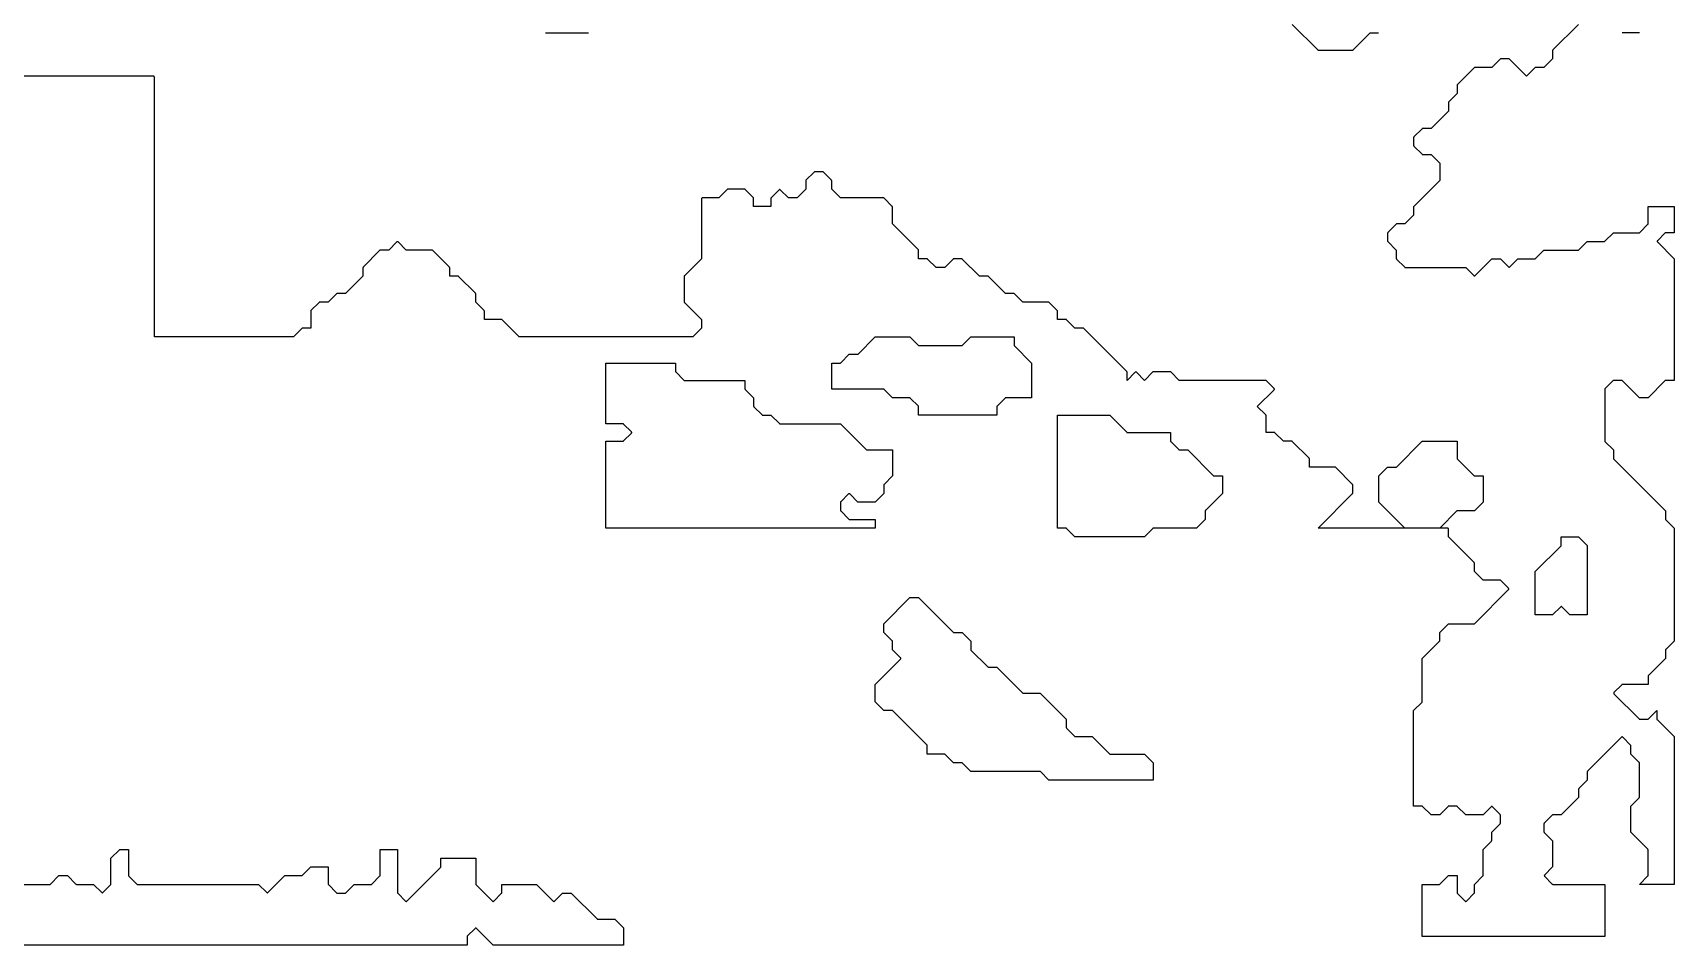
# Model space of a CAD drawing. Header units: metres. Extents: x 0 to 799, y 1 to 1100.
# Drawn here: x 610 to 799, y 1 to 106 of the extents above; entities that cross this region are included whole.
import ezdxf

# ---------------------------------------------------------------- set-up
doc = ezdxf.new("R2010")
doc.units = ezdxf.units.M
doc.layers.add('forest', color=7, linetype='Continuous')
doc.layers.add('forestfragmentation', color=7, linetype='Continuous')

msp = doc.modelspace()

# ---------------------------------------------------------------- linework, layer by layer
at = {"layer": 'forest', "color": 190}
for points in [[(787.97, 106.97), (785.03, 104.03), (785.02, 104.02), (785.02, 104.01), (785.01, 104.01), (785.01, 104), (785, 103.99), (785, 103.98), (785, 103.97), (785, 103.96), (785, 103), (785, 103), (785, 103), (784, 102), (784, 102), (784, 102), (783.04, 102), (783.03, 102), (783.02, 102), (783.01, 102), (783, 101.99), (782.99, 101.99), (782.99, 101.98), (782.98, 101.98), (782.97, 101.97), (782, 101), (782, 101), (782, 101), (780.03, 102.97), (780.02, 102.98), (780.01, 102.98), (780.01, 102.99), (780, 102.99), (779.99, 103), (779.98, 103), (779.97, 103), (779.96, 103), (779.04, 103), (779.03, 103), (779.02, 103), (779.01, 103), (779, 102.99), (778.99, 102.99), (778.99, 102.98), (778.98, 102.98), (778.97, 102.97), (778, 102), (778, 102), (778, 102), (776.04, 102), (776.03, 102), (776.02, 102), (776.01, 102), (776, 101.99), (775.99, 101.99), (775.99, 101.98), (775.98, 101.98), (775.97, 101.97), (774.03, 100.03), (774.02, 100.02), (774.02, 100.01), (774.01, 100.01), (774.01, 100), (774, 99.99), (774, 99.98), (774, 99.97), (774, 99.96), (774, 99), (774, 99), (774, 99), (773.03, 98.03), (773.02, 98.02), (773.02, 98.01), (773.01, 98.01), (773.01, 98), (773, 97.99), (773, 97.98), (773, 97.97), (773, 97.96), (773, 97), (773, 97), (773, 97), (771, 95), (771, 95), (771, 95), (770.04, 95), (770.03, 95), (770.02, 95), (770.01, 95), (770, 94.99), (769.99, 94.99), (769.99, 94.98), (769.98, 94.98), (769.97, 94.97), (769.03, 94.03), (769.02, 94.02), (769.02, 94.01), (769.01, 94.01), (769.01, 94), (769, 93.99), (769, 93.98), (769, 93.97), (769, 93.96), (769, 93.04), (769, 93.03), (769, 93.02), (769, 93.01), (769.01, 93), (769.01, 92.99), (769.02, 92.99), (769.02, 92.98), (769.03, 92.97), (769.97, 92.03), (769.98, 92.02), (769.99, 92.02), (769.99, 92.01), (770, 92.01), (770.01, 92), (770.02, 92), (770.03, 92), (770.04, 92), (771, 92), (771, 92), (771, 92), (772, 91), (772, 91), (772, 91), (772, 89), (772, 89), (772, 89), (769.03, 86.03), (769.02, 86.02), (769.02, 86.01), (769.01, 86.01), (769.01, 86), (769, 85.99), (769, 85.98), (769, 85.97), (769, 85.96), (769, 85), (769, 85), (769, 85), (768, 84), (768, 84), (768, 84), (767.04, 84), (767.03, 84), (767.02, 84), (767.01, 84), (767, 83.99), (766.99, 83.99), (766.99, 83.98), (766.98, 83.98), (766.97, 83.97), (766.03, 83.03), (766.02, 83.02), (766.02, 83.01), (766.01, 83.01), (766.01, 83), (766, 82.99), (766, 82.98), (766, 82.97), (766, 82.96), (766, 82.04), (766, 82.03), (766, 82.02), (766, 82.01), (766.01, 82), (766.01, 81.99), (766.02, 81.99), (766.02, 81.98), (766.03, 81.97), (767, 81), (767, 81), (767, 81), (767, 80.04), (767, 80.03), (767, 80.02), (767, 80.01), (767.01, 80), (767.01, 79.99), (767.02, 79.99), (767.02, 79.98), (767.03, 79.97), (767.97, 79.03), (767.98, 79.02), (767.99, 79.02), (767.99, 79.01), (768, 79.01), (768.01, 79), (768.02, 79), (768.03, 79), (768.04, 79), (775, 79), (775, 79), (775, 79), (775.93, 78.07), (775.94, 78.06), (775.94, 78.06), (775.95, 78.05), (775.96, 78.05), (775.97, 78.05), (775.98, 78.04), (775.99, 78.04), (776, 78.04), (776.01, 78.04), (776.02, 78.04), (776.03, 78.05), (776.04, 78.05), (776.05, 78.05), (776.06, 78.06), (776.06, 78.06), (776.07, 78.07), (778, 80), (778, 80), (778, 80), (779, 80), (779, 80), (779, 80), (779.93, 79.07), (779.94, 79.06), (779.94, 79.06), (779.95, 79.05), (779.96, 79.05), (779.97, 79.05), (779.98, 79.04), (779.99, 79.04), (780, 79.04), (780.01, 79.04), (780.02, 79.04), (780.03, 79.05), (780.04, 79.05), (780.05, 79.05), (780.06, 79.06), (780.06, 79.06), (780.07, 79.07), (781, 80), (781, 80), (781, 80), (782.96, 80), (782.97, 80), (782.98, 80), (782.99, 80), (783, 80.01), (783.01, 80.01), (783.01, 80.02), (783.02, 80.02), (783.03, 80.03), (784, 81), (784, 81), (784, 81), (787.96, 81), (787.97, 81), (787.98, 81), (787.99, 81), (788, 81.01), (788.01, 81.01), (788.01, 81.02), (788.02, 81.02), (788.03, 81.03), (789, 82), (789, 82), (789, 82), (790.96, 82), (790.97, 82), (790.98, 82), (790.99, 82), (791, 82.01), (791.01, 82.01), (791.01, 82.02), (791.02, 82.02), (791.03, 82.03), (792, 83), (792, 83), (792, 83), (794.96, 83), (794.97, 83), (794.98, 83), (794.99, 83), (795, 83.01), (795.01, 83.01), (795.01, 83.02), (795.02, 83.02), (795.03, 83.03), (795.97, 83.97), (795.98, 83.98), (795.98, 83.99), (795.99, 83.99), (795.99, 84), (796, 84.01), (796, 84.02), (796, 84.03), (796, 84.04), (796, 86), (796, 86), (796, 86), (799, 86), (799, 86), (799, 86), (799, 83), (799, 83), (799, 83), (798.04, 83), (798.03, 83), (798.02, 83), (798.01, 83), (798, 82.99), (797.99, 82.99), (797.99, 82.98), (797.98, 82.98), (797.97, 82.97), (797.07, 82.07), (797.06, 82.06), (797.06, 82.06), (797.05, 82.05), (797.05, 82.04), (797.05, 82.03), (797.04, 82.02), (797.04, 82.01), (797.04, 82), (797.04, 81.99), (797.04, 81.98), (797.05, 81.97), (797.05, 81.96), (797.05, 81.95), (797.06, 81.94), (797.06, 81.94), (797.07, 81.93), (799, 80), (799, 80), (799, 80), (799, 66), (799, 66), (799, 66), (798.04, 66), (798.03, 66), (798.02, 66), (798.01, 66), (798, 65.99), (797.99, 65.99), (797.99, 65.98), (797.98, 65.98), (797.97, 65.97), (796, 64), (796, 64), (796, 64), (795, 64), (795, 64), (795, 64), (793.03, 65.97), (793.02, 65.98), (793.01, 65.98), (793.01, 65.99), (793, 65.99), (792.99, 66), (792.98, 66), (792.97, 66), (792.96, 66), (792.04, 66), (792.03, 66), (792.02, 66), (792.01, 66), (792, 65.99), (791.99, 65.99), (791.99, 65.98), (791.98, 65.98), (791.97, 65.97), (791.03, 65.03), (791.02, 65.02), (791.02, 65.01), (791.01, 65.01), (791.01, 65), (791, 64.99), (791, 64.98), (791, 64.97), (791, 64.96), (791, 59.04), (791, 59.03), (791, 59.02), (791, 59.01), (791.01, 59), (791.01, 58.99), (791.02, 58.99), (791.02, 58.98), (791.03, 58.97), (792, 58), (792, 58), (792, 58), (792, 57.04), (792, 57.03), (792, 57.02), (792, 57.01), (792.01, 57), (792.01, 56.99), (792.02, 56.99), (792.02, 56.98), (792.03, 56.97), (798, 51), (798, 51), (798, 51), (798, 50.04), (798, 50.03), (798, 50.02), (798, 50.01), (798.01, 50), (798.01, 49.99), (798.02, 49.99), (798.02, 49.98), (798.03, 49.97), (799, 49), (799, 49), (799, 49), (799, 36), (799, 36), (799, 36), (798.03, 35.03), (798.02, 35.02), (798.02, 35.01), (798.01, 35.01), (798.01, 35), (798, 34.99), (798, 34.98), (798, 34.97), (798, 34.96), (798, 34), (798, 34), (798, 34), (796.03, 32.03), (796.02, 32.02), (796.02, 32.01), (796.01, 32.01), (796.01, 32), (796, 31.99), (796, 31.98), (796, 31.97), (796, 31.96), (796, 31), (796, 31), (796, 31), (793.04, 31), (793.03, 31), (793.02, 31), (793.01, 31), (793, 30.99), (792.99, 30.99), (792.99, 30.98), (792.98, 30.98), (792.97, 30.97), (792.07, 30.07), (792.06, 30.06), (792.06, 30.06), (792.05, 30.05), (792.05, 30.04), (792.05, 30.03), (792.04, 30.02), (792.04, 30.01), (792.04, 30), (792.04, 29.99), (792.04, 29.98), (792.05, 29.97), (792.05, 29.96), (792.05, 29.95), (792.06, 29.94), (792.06, 29.94), (792.07, 29.93), (794.97, 27.03), (794.98, 27.02), (794.99, 27.02), (794.99, 27.01), (795, 27.01), (795.01, 27), (795.02, 27), (795.03, 27), (795.04, 27), (795.96, 27), (795.97, 27), (795.98, 27), (795.99, 27), (796, 27.01), (796.01, 27.01), (796.01, 27.02), (796.02, 27.02), (796.03, 27.03), (797, 28), (797, 28), (797, 28), (797, 27.04), (797, 27.03), (797, 27.02), (797, 27.01), (797.01, 27), (797.01, 26.99), (797.02, 26.99), (797.02, 26.98), (797.03, 26.97), (799, 25), (799, 25), (799, 25), (799, 8), (799, 8), (799, 8), (795, 8), (795, 8), (795, 8), (795.97, 8.97), (795.98, 8.98), (795.98, 8.99), (795.99, 8.99), (795.99, 9), (796, 9.01), (796, 9.02), (796, 9.03), (796, 9.04), (796, 11.96), (796, 11.97), (796, 11.98), (796, 11.99), (795.99, 12), (795.99, 12.01), (795.98, 12.01), (795.98, 12.02), (795.97, 12.03), (794, 14), (794, 14), (794, 14), (794, 17), (794, 17), (794, 17), (794.97, 17.97), (794.98, 17.98), (794.98, 17.99), (794.99, 17.99), (794.99, 18), (795, 18.01), (795, 18.02), (795, 18.03), (795, 18.04), (795, 21.96), (795, 21.97), (795, 21.98), (795, 21.99), (794.99, 22), (794.99, 22.01), (794.98, 22.01), (794.98, 22.02), (794.97, 22.03), (794, 23), (794, 23), (794, 23), (794, 23.96), (794, 23.97), (794, 23.98), (794, 23.99), (793.99, 24), (793.99, 24.01), (793.98, 24.01), (793.98, 24.02), (793.97, 24.03), (793.07, 24.93), (793.06, 24.94), (793.06, 24.94), (793.05, 24.95), (793.04, 24.95), (793.03, 24.95), (793.02, 24.96), (793.01, 24.96), (793, 24.96), (792.99, 24.96), (792.98, 24.96), (792.97, 24.95), (792.96, 24.95), (792.95, 24.95), (792.94, 24.94), (792.94, 24.94), (792.93, 24.93), (789.03, 21.03), (789.02, 21.02), (789.02, 21.01), (789.01, 21.01), (789.01, 21), (789, 20.99), (789, 20.98), (789, 20.97), (789, 20.96), (789, 20), (789, 20), (789, 20), (788.03, 19.03), (788.02, 19.02), (788.02, 19.01), (788.01, 19.01), (788.01, 19), (788, 18.99), (788, 18.98), (788, 18.97), (788, 18.96), (788, 18), (788, 18), (788, 18), (786, 16), (786, 16), (786, 16), (785.04, 16), (785.03, 16), (785.02, 16), (785.01, 16), (785, 15.99), (784.99, 15.99), (784.99, 15.98), (784.98, 15.98), (784.97, 15.97), (784.03, 15.03), (784.02, 15.02), (784.02, 15.01), (784.01, 15.01), (784.01, 15), (784, 14.99), (784, 14.98), (784, 14.97), (784, 14.96), (784, 14.04), (784, 14.03), (784, 14.02), (784, 14.01), (784.01, 14), (784.01, 13.99), (784.02, 13.99), (784.02, 13.98), (784.03, 13.97), (785, 13), (785, 13), (785, 13), (785, 10), (785, 10), (785, 10), (784.07, 9.07), (784.06, 9.06), (784.06, 9.06), (784.05, 9.05), (784.05, 9.04), (784.05, 9.03), (784.04, 9.02), (784.04, 9.01), (784.04, 9), (784.04, 8.99), (784.04, 8.98), (784.05, 8.97), (784.05, 8.96), (784.05, 8.95), (784.06, 8.94), (784.06, 8.94), (784.07, 8.93), (784.97, 8.03), (784.98, 8.02), (784.99, 8.02), (784.99, 8.01), (785, 8.01), (785.01, 8), (785.02, 8), (785.03, 8), (785.04, 8), (791, 8), (791, 8), (791, 8), (791, 2), (791, 2), (791, 2), (770, 2), (770, 2), (770, 2), (770, 8), (770, 8), (770, 8), (771.96, 8), (771.97, 8), (771.98, 8), (771.99, 8), (772, 8.01), (772.01, 8.01), (772.01, 8.02), (772.02, 8.02), (772.03, 8.03), (773, 9), (773, 9), (773, 9), (774, 9), (774, 9), (774, 9), (774, 7.04), (774, 7.03), (774, 7.02), (774, 7.01), (774.01, 7), (774.01, 6.99), (774.02, 6.99), (774.02, 6.98), (774.03, 6.97), (774.93, 6.07), (774.94, 6.06), (774.94, 6.06), (774.95, 6.05), (774.96, 6.05), (774.97, 6.05), (774.98, 6.04), (774.99, 6.04), (775, 6.04), (775.01, 6.04), (775.02, 6.04), (775.03, 6.05), (775.04, 6.05), (775.05, 6.05), (775.06, 6.06), (775.06, 6.06), (775.07, 6.07), (775.97, 6.97), (775.98, 6.98), (775.98, 6.99), (775.99, 6.99), (775.99, 7), (776, 7.01), (776, 7.02), (776, 7.03), (776, 7.04), (776, 8), (776, 8), (776, 8), (776.97, 8.97), (776.98, 8.98), (776.98, 8.99), (776.99, 8.99), (776.99, 9), (777, 9.01), (777, 9.02), (777, 9.03), (777, 9.04), (777, 12), (777, 12), (777, 12), (777.97, 12.97), (777.98, 12.98), (777.98, 12.99), (777.99, 12.99), (777.99, 13), (778, 13.01), (778, 13.02), (778, 13.03), (778, 13.04), (778, 14), (778, 14), (778, 14), (778.97, 14.97), (778.98, 14.98), (778.98, 14.99), (778.99, 14.99), (778.99, 15), (779, 15.01), (779, 15.02), (779, 15.03), (779, 15.04), (779, 15.96), (779, 15.97), (779, 15.98), (779, 15.99), (778.99, 16), (778.99, 16.01), (778.98, 16.01), (778.98, 16.02), (778.97, 16.03), (778.07, 16.93), (778.06, 16.94), (778.06, 16.94), (778.05, 16.95), (778.04, 16.95), (778.03, 16.95), (778.02, 16.96), (778.01, 16.96), (778, 16.96), (777.99, 16.96), (777.98, 16.96), (777.97, 16.95), (777.96, 16.95), (777.95, 16.95), (777.94, 16.94), (777.94, 16.94), (777.93, 16.93), (777, 16), (777, 16), (777, 16), (775, 16), (775, 16), (775, 16), (774.03, 16.97), (774.02, 16.98), (774.01, 16.98), (774.01, 16.99), (774, 16.99), (773.99, 17), (773.98, 17), (773.97, 17), (773.96, 17), (773.04, 17), (773.03, 17), (773.02, 17), (773.01, 17), (773, 16.99), (772.99, 16.99), (772.99, 16.98), (772.98, 16.98), (772.97, 16.97), (772, 16), (772, 16), (772, 16), (771, 16), (771, 16), (771, 16), (770.03, 16.97), (770.02, 16.98), (770.01, 16.98), (770.01, 16.99), (770, 16.99), (769.99, 17), (769.98, 17), (769.97, 17), (769.96, 17), (769, 17), (769, 17), (769, 17), (769, 28), (769, 28), (769, 28), (769.97, 28.97), (769.98, 28.98), (769.98, 28.99), (769.99, 28.99), (769.99, 29), (770, 29.01), (770, 29.02), (770, 29.03), (770, 29.04), (770, 34), (770, 34), (770, 34), (771.97, 35.97), (771.98, 35.98), (771.98, 35.99), (771.99, 35.99), (771.99, 36), (772, 36.01), (772, 36.02), (772, 36.03), (772, 36.04), (772, 37), (772, 37), (772, 37), (773, 38), (773, 38), (773, 38), (775.96, 38), (775.97, 38), (775.98, 38), (775.99, 38), (776, 38.01), (776.01, 38.01), (776.01, 38.02), (776.02, 38.02), (776.03, 38.03), (779.93, 41.93), (779.94, 41.94), (779.94, 41.94), (779.95, 41.95), (779.95, 41.96), (779.95, 41.97), (779.96, 41.98), (779.96, 41.99), (779.96, 42), (779.96, 42.01), (779.96, 42.02), (779.95, 42.03), (779.95, 42.04), (779.95, 42.05), (779.94, 42.06), (779.94, 42.06), (779.93, 42.07), (779.03, 42.97), (779.02, 42.98), (779.01, 42.98), (779.01, 42.99), (779, 42.99), (778.99, 43), (778.98, 43), (778.97, 43), (778.96, 43), (777, 43), (777, 43), (777, 43), (776, 44), (776, 44), (776, 44), (776, 44.96), (776, 44.97), (776, 44.98), (776, 44.99), (775.99, 45), (775.99, 45.01), (775.98, 45.01), (775.98, 45.02), (775.97, 45.03), (773, 48), (773, 48), (773, 48), (773, 48.9), (773, 48.91), (773, 48.92), (773, 48.93), (772.99, 48.94), (772.99, 48.95), (772.98, 48.96), (772.98, 48.96), (772.97, 48.97), (772.96, 48.98), (772.96, 48.98), (772.95, 48.99), (772.94, 48.99), (772.93, 49), (772.92, 49), (772.91, 49), (772.9, 49), (758, 49), (758, 49), (758, 49), (761.97, 52.97), (761.98, 52.98), (761.98, 52.99), (761.99, 52.99), (761.99, 53), (762, 53.01), (762, 53.02), (762, 53.03), (762, 53.04), (762, 53.96), (762, 53.97), (762, 53.98), (762, 53.99), (761.99, 54), (761.99, 54.01), (761.98, 54.01), (761.98, 54.02), (761.97, 54.03), (760.03, 55.97), (760.02, 55.98), (760.01, 55.98), (760.01, 55.99), (760, 55.99), (759.99, 56), (759.98, 56), (759.97, 56), (759.96, 56), (757, 56), (757, 56), (757, 56), (757, 56.96), (757, 56.97), (757, 56.98), (757, 56.99), (756.99, 57), (756.99, 57.01), (756.98, 57.01), (756.98, 57.02), (756.97, 57.03), (755.03, 58.97), (755.02, 58.98), (755.01, 58.98), (755.01, 58.99), (755, 58.99), (754.99, 59), (754.98, 59), (754.97, 59), (754.96, 59), (754, 59), (754, 59), (754, 59), (753.03, 59.97), (753.02, 59.98), (753.01, 59.98), (753.01, 59.99), (753, 59.99), (752.99, 60), (752.98, 60), (752.97, 60), (752.96, 60), (752, 60), (752, 60), (752, 60), (752, 61.96), (752, 61.97), (752, 61.98), (752, 61.99), (751.99, 62), (751.99, 62.01), (751.98, 62.01), (751.98, 62.02), (751.97, 62.03), (751, 63), (751, 63), (751, 63), (752.93, 64.93), (752.94, 64.94), (752.94, 64.94), (752.95, 64.95), (752.95, 64.96), (752.95, 64.97), (752.96, 64.98), (752.96, 64.99), (752.96, 65), (752.96, 65.01), (752.96, 65.02), (752.95, 65.03), (752.95, 65.04), (752.95, 65.05), (752.94, 65.06), (752.94, 65.06), (752.93, 65.07), (752.03, 65.97), (752.02, 65.98), (752.01, 65.98), (752.01, 65.99), (752, 65.99), (751.99, 66), (751.98, 66), (751.97, 66), (751.96, 66), (742, 66), (742, 66), (742, 66), (741.03, 66.97), (741.02, 66.98), (741.01, 66.98), (741.01, 66.99), (741, 66.99), (740.99, 67), (740.98, 67), (740.97, 67), (740.96, 67), (739.04, 67), (739.03, 67), (739.02, 67), (739.01, 67), (739, 66.99), (738.99, 66.99), (738.99, 66.98), (738.98, 66.98), (738.97, 66.97), (738, 66), (738, 66), (738, 66), (737.07, 66.93), (737.06, 66.94), (737.06, 66.94), (737.05, 66.95), (737.04, 66.95), (737.03, 66.95), (737.02, 66.96), (737.01, 66.96), (737, 66.96), (736.99, 66.96), (736.98, 66.96), (736.97, 66.95), (736.96, 66.95), (736.95, 66.95), (736.94, 66.94), (736.94, 66.94), (736.93, 66.93), (736, 66), (736, 66), (736, 66), (736, 66.96), (736, 66.97), (736, 66.98), (736, 66.99), (735.99, 67), (735.99, 67.01), (735.98, 67.01), (735.98, 67.02), (735.97, 67.03), (731.03, 71.97), (731.02, 71.98), (731.01, 71.98), (731.01, 71.99), (731, 71.99), (730.99, 72), (730.98, 72), (730.97, 72), (730.96, 72), (730, 72), (730, 72), (730, 72), (729.03, 72.97), (729.02, 72.98), (729.01, 72.98), (729.01, 72.99), (729, 72.99), (728.99, 73), (728.98, 73), (728.97, 73), (728.96, 73), (728, 73), (728, 73), (728, 73), (728, 73.96), (728, 73.97), (728, 73.98), (728, 73.99), (727.99, 74), (727.99, 74.01), (727.98, 74.01), (727.98, 74.02), (727.97, 74.03), (727.03, 74.97), (727.02, 74.98), (727.01, 74.98), (727.01, 74.99), (727, 74.99), (726.99, 75), (726.98, 75), (726.97, 75), (726.96, 75), (724, 75), (724, 75), (724, 75), (723.03, 75.97), (723.02, 75.98), (723.01, 75.98), (723.01, 75.99), (723, 75.99), (722.99, 76), (722.98, 76), (722.97, 76), (722.96, 76), (722, 76), (722, 76), (722, 76), (720.03, 77.97), (720.02, 77.98), (720.01, 77.98), (720.01, 77.99), (720, 77.99), (719.99, 78), (719.98, 78), (719.97, 78), (719.96, 78), (719, 78), (719, 78), (719, 78), (717.03, 79.97), (717.02, 79.98), (717.01, 79.98), (717.01, 79.99), (717, 79.99), (716.99, 80), (716.98, 80), (716.97, 80), (716.96, 80), (716.04, 80), (716.03, 80), (716.02, 80), (716.01, 80), (716, 79.99), (715.99, 79.99), (715.99, 79.98), (715.98, 79.98), (715.97, 79.97), (715, 79), (715, 79), (715, 79), (714, 79), (714, 79), (714, 79), (713.03, 79.97), (713.02, 79.98), (713.01, 79.98), (713.01, 79.99), (713, 79.99), (712.99, 80), (712.98, 80), (712.97, 80), (712.96, 80), (712, 80), (712, 80), (712, 80), (712, 80.96), (712, 80.97), (712, 80.98), (712, 80.99), (711.99, 81), (711.99, 81.01), (711.98, 81.01), (711.98, 81.02), (711.97, 81.03), (709, 84), (709, 84), (709, 84), (709, 85.96), (709, 85.97), (709, 85.98), (709, 85.99), (708.99, 86), (708.99, 86.01), (708.98, 86.01), (708.98, 86.02), (708.97, 86.03), (708.03, 86.97), (708.02, 86.98), (708.01, 86.98), (708.01, 86.99), (708, 86.99), (707.99, 87), (707.98, 87), (707.97, 87), (707.96, 87), (703, 87), (703, 87), (703, 87), (702, 88), (702, 88), (702, 88), (702, 88.96), (702, 88.97), (702, 88.98), (702, 88.99), (701.99, 89), (701.99, 89.01), (701.98, 89.01), (701.98, 89.02), (701.97, 89.03), (701.03, 89.97), (701.02, 89.98), (701.01, 89.98), (701.01, 89.99), (701, 89.99), (700.99, 90), (700.98, 90), (700.97, 90), (700.96, 90), (700.04, 90), (700.03, 90), (700.02, 90), (700.01, 90), (700, 89.99), (699.99, 89.99), (699.99, 89.98), (699.98, 89.98), (699.97, 89.97), (699.03, 89.03), (699.02, 89.02), (699.02, 89.01), (699.01, 89.01), (699.01, 89), (699, 88.99), (699, 88.98), (699, 88.97), (699, 88.96), (699, 88), (699, 88), (699, 88), (698, 87), (698, 87), (698, 87), (697, 87), (697, 87), (697, 87), (696.07, 87.93), (696.06, 87.94), (696.06, 87.94), (696.05, 87.95), (696.04, 87.95), (696.03, 87.95), (696.02, 87.96), (696.01, 87.96), (696, 87.96), (695.99, 87.96), (695.98, 87.96), (695.97, 87.95), (695.96, 87.95), (695.95, 87.95), (695.94, 87.94), (695.94, 87.94), (695.93, 87.93), (695.03, 87.03), (695.02, 87.02), (695.02, 87.01), (695.01, 87.01), (695.01, 87), (695, 86.99), (695, 86.98), (695, 86.97), (695, 86.96), (695, 86), (695, 86), (695, 86), (693, 86), (693, 86), (693, 86), (693, 86.96), (693, 86.97), (693, 86.98), (693, 86.99), (692.99, 87), (692.99, 87.01), (692.98, 87.01), (692.98, 87.02), (692.97, 87.03), (692.03, 87.97), (692.02, 87.98), (692.01, 87.98), (692.01, 87.99), (692, 87.99), (691.99, 88), (691.98, 88), (691.97, 88), (691.96, 88), (690.04, 88), (690.03, 88), (690.02, 88), (690.01, 88), (690, 87.99), (689.99, 87.99), (689.99, 87.98), (689.98, 87.98), (689.97, 87.97), (689, 87), (689, 87), (689, 87), (687.1, 87), (687.09, 87), (687.08, 87), (687.07, 87), (687.06, 86.99), (687.05, 86.99), (687.04, 86.98), (687.04, 86.98), (687.03, 86.97), (687.02, 86.96), (687.02, 86.96), (687.01, 86.95), (687.01, 86.94), (687, 86.93), (687, 86.92), (687, 86.91), (687, 86.9), (687, 80), (687, 80), (687, 80), (685.03, 78.03), (685.02, 78.02), (685.02, 78.01), (685.01, 78.01), (685.01, 78), (685, 77.99), (685, 77.98), (685, 77.97), (685, 77.96), (685, 75.04), (685, 75.03), (685, 75.02), (685, 75.01), (685.01, 75), (685.01, 74.99), (685.02, 74.99), (685.02, 74.98), (685.03, 74.97), (687, 73), (687, 73), (687, 73), (687, 72), (687, 72), (687, 72), (686, 71), (686, 71), (686, 71), (666, 71), (666, 71), (666, 71), (664.03, 72.97), (664.02, 72.98), (664.01, 72.98), (664.01, 72.99), (664, 72.99), (663.99, 73), (663.98, 73), (663.97, 73), (663.96, 73), (662, 73), (662, 73), (662, 73), (662, 73.96), (662, 73.97), (662, 73.98), (662, 73.99), (661.99, 74), (661.99, 74.01), (661.98, 74.01), (661.98, 74.02), (661.97, 74.03), (661, 75), (661, 75), (661, 75), (661, 75.96), (661, 75.97), (661, 75.98), (661, 75.99), (660.99, 76), (660.99, 76.01), (660.98, 76.01), (660.98, 76.02), (660.97, 76.03), (659.03, 77.97), (659.02, 77.98), (659.01, 77.98), (659.01, 77.99), (659, 77.99), (658.99, 78), (658.98, 78), (658.97, 78), (658.96, 78), (658, 78), (658, 78), (658, 78), (658, 78.96), (658, 78.97), (658, 78.98), (658, 78.99), (657.99, 79), (657.99, 79.01), (657.98, 79.01), (657.98, 79.02), (657.97, 79.03), (656.03, 80.97), (656.02, 80.98), (656.01, 80.98), (656.01, 80.99), (656, 80.99), (655.99, 81), (655.98, 81), (655.97, 81), (655.96, 81), (653, 81), (653, 81), (653, 81), (652.07, 81.93), (652.06, 81.94), (652.06, 81.94), (652.05, 81.95), (652.04, 81.95), (652.03, 81.95), (652.02, 81.96), (652.01, 81.96), (652, 81.96), (651.99, 81.96), (651.98, 81.96), (651.97, 81.95), (651.96, 81.95), (651.95, 81.95), (651.94, 81.94), (651.94, 81.94), (651.93, 81.93), (651, 81), (651, 81), (651, 81), (650.04, 81), (650.03, 81), (650.02, 81), (650.01, 81), (650, 80.99), (649.99, 80.99), (649.99, 80.98), (649.98, 80.98), (649.97, 80.97), (648.03, 79.03), (648.02, 79.02), (648.02, 79.01), (648.01, 79.01), (648.01, 79), (648, 78.99), (648, 78.98), (648, 78.97), (648, 78.96), (648, 78), (648, 78), (648, 78), (646, 76), (646, 76), (646, 76), (645.04, 76), (645.03, 76), (645.02, 76), (645.01, 76), (645, 75.99), (644.99, 75.99), (644.99, 75.98), (644.98, 75.98), (644.97, 75.97), (644, 75), (644, 75), (644, 75), (643.04, 75), (643.03, 75), (643.02, 75), (643.01, 75), (643, 74.99), (642.99, 74.99), (642.99, 74.98), (642.98, 74.98), (642.97, 74.97), (642.03, 74.03), (642.02, 74.02), (642.02, 74.01), (642.01, 74.01), (642.01, 74), (642, 73.99), (642, 73.98), (642, 73.97), (642, 73.96), (642, 72), (642, 72), (642, 72), (641.04, 72), (641.03, 72), (641.02, 72), (641.01, 72), (641, 71.99), (640.99, 71.99), (640.99, 71.98), (640.98, 71.98), (640.97, 71.97), (640, 71), (640, 71), (640, 71), (624, 71), (624, 71), (624, 71), (624, 100.9), (624, 100.91), (624, 100.92), (624, 100.93), (623.99, 100.94), (623.99, 100.95), (623.98, 100.96), (623.98, 100.96), (623.97, 100.97), (623.96, 100.98), (623.96, 100.98), (623.95, 100.99), (623.94, 100.99), (623.93, 101), (623.92, 101), (623.91, 101), (623.9, 101), (520, 101)], [(669.03, 106), (669.04, 106), (673.96, 106), (673.97, 106)], [(755.03, 106.97), (757.97, 104.03), (757.98, 104.02), (757.99, 104.02), (757.99, 104.01), (758, 104.01), (758.01, 104), (758.02, 104), (758.03, 104), (758.04, 104), (761.96, 104), (761.97, 104), (761.98, 104), (761.99, 104), (762, 104.01), (762.01, 104.01), (762.01, 104.02), (762.02, 104.02), (762.03, 104.03), (764, 106), (764, 106), (764, 106), (764.96, 106), (764.97, 106)], [(795, 106), (795, 106), (793, 106), (793, 106)], [(702, 65), (702, 65), (702, 68), (702, 68), (702, 68), (702.96, 68), (702.97, 68), (702.98, 68), (702.99, 68), (703, 68.01), (703.01, 68.01), (703.01, 68.02), (703.02, 68.02), (703.03, 68.03), (704, 69), (704, 69), (704, 69), (704.96, 69), (704.97, 69), (704.98, 69), (704.99, 69), (705, 69.01), (705.01, 69.01), (705.01, 69.02), (705.02, 69.02), (705.03, 69.03), (707, 71), (707, 71), (707, 71), (711, 71), (711, 71), (711, 71), (711.97, 70.03), (711.98, 70.02), (711.99, 70.02), (711.99, 70.01), (712, 70.01), (712.01, 70), (712.02, 70), (712.03, 70), (712.04, 70), (716.96, 70), (716.97, 70), (716.98, 70), (716.99, 70), (717, 70.01), (717.01, 70.01), (717.01, 70.02), (717.02, 70.02), (717.03, 70.03), (718, 71), (718, 71), (718, 71), (723, 71), (723, 71), (723, 71), (723, 70.04), (723, 70.03), (723, 70.02), (723, 70.01), (723.01, 70), (723.01, 69.99), (723.02, 69.99), (723.02, 69.98), (723.03, 69.97), (725, 68), (725, 68), (725, 68), (725, 64), (725, 64), (725, 64), (722.04, 64), (722.03, 64), (722.02, 64), (722.01, 64), (722, 63.99), (721.99, 63.99), (721.99, 63.98), (721.98, 63.98), (721.97, 63.97), (721.03, 63.03), (721.02, 63.02), (721.02, 63.01), (721.01, 63.01), (721.01, 63), (721, 62.99), (721, 62.98), (721, 62.97), (721, 62.96), (721, 62), (721, 62), (721, 62), (712, 62), (712, 62), (712, 62), (712, 62.96), (712, 62.97), (712, 62.98), (712, 62.99), (711.99, 63), (711.99, 63.01), (711.98, 63.01), (711.98, 63.02), (711.97, 63.03), (711.03, 63.97), (711.02, 63.98), (711.01, 63.98), (711.01, 63.99), (711, 63.99), (710.99, 64), (710.98, 64), (710.97, 64), (710.96, 64), (709, 64), (709, 64), (709, 64), (708.03, 64.97), (708.02, 64.98), (708.01, 64.98), (708.01, 64.99), (708, 64.99), (707.99, 65), (707.98, 65), (707.97, 65), (707.96, 65), (702, 65), (702, 65)], [(676, 68), (676, 68), (684, 68), (684, 68), (684, 68), (684, 67.04), (684, 67.03), (684, 67.02), (684, 67.01), (684.01, 67), (684.01, 66.99), (684.02, 66.99), (684.02, 66.98), (684.03, 66.97), (684.97, 66.03), (684.98, 66.02), (684.99, 66.02), (684.99, 66.01), (685, 66.01), (685.01, 66), (685.02, 66), (685.03, 66), (685.04, 66), (692, 66), (692, 66), (692, 66), (692, 65.04), (692, 65.03), (692, 65.02), (692, 65.01), (692.01, 65), (692.01, 64.99), (692.02, 64.99), (692.02, 64.98), (692.03, 64.97), (693, 64), (693, 64), (693, 64), (693, 63.04), (693, 63.03), (693, 63.02), (693, 63.01), (693.01, 63), (693.01, 62.99), (693.02, 62.99), (693.02, 62.98), (693.03, 62.97), (693.97, 62.03), (693.98, 62.02), (693.99, 62.02), (693.99, 62.01), (694, 62.01), (694.01, 62), (694.02, 62), (694.03, 62), (694.04, 62), (695, 62), (695, 62), (695, 62), (695.97, 61.03), (695.98, 61.02), (695.99, 61.02), (695.99, 61.01), (696, 61.01), (696.01, 61), (696.02, 61), (696.03, 61), (696.04, 61), (703, 61), (703, 61), (703, 61), (705.97, 58.03), (705.98, 58.02), (705.99, 58.02), (705.99, 58.01), (706, 58.01), (706.01, 58), (706.02, 58), (706.03, 58), (706.04, 58), (709, 58), (709, 58), (709, 58), (709, 55), (709, 55), (709, 55), (708.03, 54.03), (708.02, 54.02), (708.02, 54.01), (708.01, 54.01), (708.01, 54), (708, 53.99), (708, 53.98), (708, 53.97), (708, 53.96), (708, 53), (708, 53), (708, 53), (707, 52), (707, 52), (707, 52), (705, 52), (705, 52), (705, 52), (704.07, 52.93), (704.06, 52.94), (704.06, 52.94), (704.05, 52.95), (704.04, 52.95), (704.03, 52.95), (704.02, 52.96), (704.01, 52.96), (704, 52.96), (703.99, 52.96), (703.98, 52.96), (703.97, 52.95), (703.96, 52.95), (703.95, 52.95), (703.94, 52.94), (703.94, 52.94), (703.93, 52.93), (703.03, 52.03), (703.02, 52.02), (703.02, 52.01), (703.01, 52.01), (703.01, 52), (703, 51.99), (703, 51.98), (703, 51.97), (703, 51.96), (703, 51.04), (703, 51.03), (703, 51.02), (703, 51.01), (703.01, 51), (703.01, 50.99), (703.02, 50.99), (703.02, 50.98), (703.03, 50.97), (703.97, 50.03), (703.98, 50.02), (703.99, 50.02), (703.99, 50.01), (704, 50.01), (704.01, 50), (704.02, 50), (704.03, 50), (704.04, 50), (707, 50), (707, 50), (707, 50), (707, 49), (707, 49), (707, 49), (676, 49), (676, 49), (676, 49), (676, 59), (676, 59), (676, 59), (677.96, 59), (677.97, 59), (677.98, 59), (677.99, 59), (678, 59.01), (678.01, 59.01), (678.01, 59.02), (678.02, 59.02), (678.03, 59.03), (678.93, 59.93), (678.94, 59.94), (678.94, 59.94), (678.95, 59.95), (678.95, 59.96), (678.95, 59.97), (678.96, 59.98), (678.96, 59.99), (678.96, 60), (678.96, 60.01), (678.96, 60.02), (678.95, 60.03), (678.95, 60.04), (678.95, 60.05), (678.94, 60.06), (678.94, 60.06), (678.93, 60.07), (678.03, 60.97), (678.02, 60.98), (678.01, 60.98), (678.01, 60.99), (678, 60.99), (677.99, 61), (677.98, 61), (677.97, 61), (677.96, 61), (676, 61), (676, 61), (676, 61), (676, 68), (676, 68)], [(728, 62), (728, 62), (734, 62), (734, 62), (734, 62), (735.97, 60.03), (735.98, 60.02), (735.99, 60.02), (735.99, 60.01), (736, 60.01), (736.01, 60), (736.02, 60), (736.03, 60), (736.04, 60), (741, 60), (741, 60), (741, 60), (741, 59.04), (741, 59.03), (741, 59.02), (741, 59.01), (741.01, 59), (741.01, 58.99), (741.02, 58.99), (741.02, 58.98), (741.03, 58.97), (741.97, 58.03), (741.98, 58.02), (741.99, 58.02), (741.99, 58.01), (742, 58.01), (742.01, 58), (742.02, 58), (742.03, 58), (742.04, 58), (743, 58), (743, 58), (743, 58), (745.97, 55.03), (745.98, 55.02), (745.99, 55.02), (745.99, 55.01), (746, 55.01), (746.01, 55), (746.02, 55), (746.03, 55), (746.04, 55), (747, 55), (747, 55), (747, 55), (747, 53), (747, 53), (747, 53), (745.03, 51.03), (745.02, 51.02), (745.02, 51.01), (745.01, 51.01), (745.01, 51), (745, 50.99), (745, 50.98), (745, 50.97), (745, 50.96), (745, 50), (745, 50), (745, 50), (744, 49), (744, 49), (744, 49), (739.04, 49), (739.03, 49), (739.02, 49), (739.01, 49), (739, 48.99), (738.99, 48.99), (738.99, 48.98), (738.98, 48.98), (738.97, 48.97), (738, 48), (738, 48), (738, 48), (730, 48), (730, 48), (730, 48), (729.03, 48.97), (729.02, 48.98), (729.01, 48.98), (729.01, 48.99), (729, 48.99), (728.99, 49), (728.98, 49), (728.97, 49), (728.96, 49), (728, 49), (728, 49), (728, 49), (728, 62), (728, 62)], [(707, 29), (707, 29), (707, 31), (707, 31), (707, 31), (709.93, 33.93), (709.94, 33.94), (709.94, 33.94), (709.95, 33.95), (709.95, 33.96), (709.95, 33.97), (709.96, 33.98), (709.96, 33.99), (709.96, 34), (709.96, 34.01), (709.96, 34.02), (709.95, 34.03), (709.95, 34.04), (709.95, 34.05), (709.94, 34.06), (709.94, 34.06), (709.93, 34.07), (709, 35), (709, 35), (709, 35), (709, 35.96), (709, 35.97), (709, 35.98), (709, 35.99), (708.99, 36), (708.99, 36.01), (708.98, 36.01), (708.98, 36.02), (708.97, 36.03), (708, 37), (708, 37), (708, 37), (708, 38), (708, 38), (708, 38), (711, 41), (711, 41), (711, 41), (712, 41), (712, 41), (712, 41), (715.97, 37.03), (715.98, 37.02), (715.99, 37.02), (715.99, 37.01), (716, 37.01), (716.01, 37), (716.02, 37), (716.03, 37), (716.04, 37), (717, 37), (717, 37), (717, 37), (718, 36), (718, 36), (718, 36), (718, 35.04), (718, 35.03), (718, 35.02), (718, 35.01), (718.01, 35), (718.01, 34.99), (718.02, 34.99), (718.02, 34.98), (718.03, 34.97), (719.97, 33.03), (719.98, 33.02), (719.99, 33.02), (719.99, 33.01), (720, 33.01), (720.01, 33), (720.02, 33), (720.03, 33), (720.04, 33), (721, 33), (721, 33), (721, 33), (723.97, 30.03), (723.98, 30.02), (723.99, 30.02), (723.99, 30.01), (724, 30.01), (724.01, 30), (724.02, 30), (724.03, 30), (724.04, 30), (726, 30), (726, 30), (726, 30), (729, 27), (729, 27), (729, 27), (729, 26.04), (729, 26.03), (729, 26.02), (729, 26.01), (729.01, 26), (729.01, 25.99), (729.02, 25.99), (729.02, 25.98), (729.03, 25.97), (729.97, 25.03), (729.98, 25.02), (729.99, 25.02), (729.99, 25.01), (730, 25.01), (730.01, 25), (730.02, 25), (730.03, 25), (730.04, 25), (732, 25), (732, 25), (732, 25), (733.97, 23.03), (733.98, 23.02), (733.99, 23.02), (733.99, 23.01), (734, 23.01), (734.01, 23), (734.02, 23), (734.03, 23), (734.04, 23), (738, 23), (738, 23), (738, 23), (739, 22), (739, 22), (739, 22), (739, 20), (739, 20), (739, 20), (727, 20), (727, 20), (727, 20), (726.03, 20.97), (726.02, 20.98), (726.01, 20.98), (726.01, 20.99), (726, 20.99), (725.99, 21), (725.98, 21), (725.97, 21), (725.96, 21), (718, 21), (718, 21), (718, 21), (717.03, 21.97), (717.02, 21.98), (717.01, 21.98), (717.01, 21.99), (717, 21.99), (716.99, 22), (716.98, 22), (716.97, 22), (716.96, 22), (716, 22), (716, 22), (716, 22), (715.03, 22.97), (715.02, 22.98), (715.01, 22.98), (715.01, 22.99), (715, 22.99), (714.99, 23), (714.98, 23), (714.97, 23), (714.96, 23), (713, 23), (713, 23), (713, 23), (713, 23.96), (713, 23.97), (713, 23.98), (713, 23.99), (712.99, 24), (712.99, 24.01), (712.98, 24.01), (712.98, 24.02), (712.97, 24.03), (709.03, 27.97), (709.02, 27.98), (709.01, 27.98), (709.01, 27.99), (709, 27.99), (708.99, 28), (708.98, 28), (708.97, 28), (708.96, 28), (708, 28), (708, 28), (708, 28), (707, 29), (707, 29)], [(609, 8), (611.96, 8), (611.97, 8), (611.98, 8), (611.99, 8), (612, 8.01), (612.01, 8.01), (612.01, 8.02), (612.02, 8.02), (612.03, 8.03), (613, 9), (613, 9), (613, 9), (614, 9), (614, 9), (614, 9), (614.97, 8.03), (614.98, 8.02), (614.99, 8.02), (614.99, 8.01), (615, 8.01), (615.01, 8), (615.02, 8), (615.03, 8), (615.04, 8), (617, 8), (617, 8), (617, 8), (617.93, 7.07), (617.94, 7.06), (617.94, 7.06), (617.95, 7.05), (617.96, 7.05), (617.97, 7.05), (617.98, 7.04), (617.99, 7.04), (618, 7.04), (618.01, 7.04), (618.02, 7.04), (618.03, 7.05), (618.04, 7.05), (618.05, 7.05), (618.06, 7.06), (618.06, 7.06), (618.07, 7.07), (618.97, 7.97), (618.98, 7.98), (618.98, 7.99), (618.99, 7.99), (618.99, 8), (619, 8.01), (619, 8.02), (619, 8.03), (619, 8.04), (619, 11), (619, 11), (619, 11), (620, 12), (620, 12), (620, 12), (621, 12), (621, 12), (621, 12), (621, 9.04), (621, 9.03), (621, 9.02), (621, 9.01), (621.01, 9), (621.01, 8.99), (621.02, 8.99), (621.02, 8.98), (621.03, 8.97), (621.97, 8.03), (621.98, 8.02), (621.99, 8.02), (621.99, 8.01), (622, 8.01), (622.01, 8), (622.02, 8), (622.03, 8), (622.04, 8), (636, 8), (636, 8), (636, 8), (636.93, 7.07), (636.94, 7.06), (636.94, 7.06), (636.95, 7.05), (636.96, 7.05), (636.97, 7.05), (636.98, 7.04), (636.99, 7.04), (637, 7.04), (637.01, 7.04), (637.02, 7.04), (637.03, 7.05), (637.04, 7.05), (637.05, 7.05), (637.06, 7.06), (637.06, 7.06), (637.07, 7.07), (639, 9), (639, 9), (639, 9), (640.96, 9), (640.97, 9), (640.98, 9), (640.99, 9), (641, 9.01), (641.01, 9.01), (641.01, 9.02), (641.02, 9.02), (641.03, 9.03), (642, 10), (642, 10), (642, 10), (644, 10), (644, 10), (644, 10), (644, 8.04), (644, 8.03), (644, 8.02), (644, 8.01), (644.01, 8), (644.01, 7.99), (644.02, 7.99), (644.02, 7.98), (644.03, 7.97), (644.97, 7.03), (644.98, 7.02), (644.99, 7.02), (644.99, 7.01), (645, 7.01), (645.01, 7), (645.02, 7), (645.03, 7), (645.04, 7), (645.96, 7), (645.97, 7), (645.98, 7), (645.99, 7), (646, 7.01), (646.01, 7.01), (646.01, 7.02), (646.02, 7.02), (646.03, 7.03), (647, 8), (647, 8), (647, 8), (648.96, 8), (648.97, 8), (648.98, 8), (648.99, 8), (649, 8.01), (649.01, 8.01), (649.01, 8.02), (649.02, 8.02), (649.03, 8.03), (649.97, 8.97), (649.98, 8.98), (649.98, 8.99), (649.99, 8.99), (649.99, 9), (650, 9.01), (650, 9.02), (650, 9.03), (650, 9.04), (650, 12), (650, 12), (650, 12), (652, 12), (652, 12), (652, 12), (652, 7.04), (652, 7.03), (652, 7.02), (652, 7.01), (652.01, 7), (652.01, 6.99), (652.02, 6.99), (652.02, 6.98), (652.03, 6.97), (652.93, 6.07), (652.94, 6.06), (652.94, 6.06), (652.95, 6.05), (652.96, 6.05), (652.97, 6.05), (652.98, 6.04), (652.99, 6.04), (653, 6.04), (653.01, 6.04), (653.02, 6.04), (653.03, 6.05), (653.04, 6.05), (653.05, 6.05), (653.06, 6.06), (653.06, 6.06), (653.07, 6.07), (656.97, 9.97), (656.98, 9.98), (656.98, 9.99), (656.99, 9.99), (656.99, 10), (657, 10.01), (657, 10.02), (657, 10.03), (657, 10.04), (657, 11), (657, 11), (657, 11), (661, 11), (661, 11), (661, 11), (661, 8.04), (661, 8.03), (661, 8.02), (661, 8.01), (661.01, 8), (661.01, 7.99), (661.02, 7.99), (661.02, 7.98), (661.03, 7.97), (662.93, 6.07), (662.94, 6.06), (662.94, 6.06), (662.95, 6.05), (662.96, 6.05), (662.97, 6.05), (662.98, 6.04), (662.99, 6.04), (663, 6.04), (663.01, 6.04), (663.02, 6.04), (663.03, 6.05), (663.04, 6.05), (663.05, 6.05), (663.06, 6.06), (663.06, 6.06), (663.07, 6.07), (663.97, 6.97), (663.98, 6.98), (663.98, 6.99), (663.99, 6.99), (663.99, 7), (664, 7.01), (664, 7.02), (664, 7.03), (664, 7.04), (664, 8), (664, 8), (664, 8), (668, 8), (668, 8), (668, 8), (669.93, 6.07), (669.94, 6.06), (669.94, 6.06), (669.95, 6.05), (669.96, 6.05), (669.97, 6.05), (669.98, 6.04), (669.99, 6.04), (670, 6.04), (670.01, 6.04), (670.02, 6.04), (670.03, 6.05), (670.04, 6.05), (670.05, 6.05), (670.06, 6.06), (670.06, 6.06), (670.07, 6.07), (671, 7), (671, 7), (671, 7), (672, 7), (672, 7), (672, 7), (674.97, 4.03), (674.98, 4.02), (674.99, 4.02), (674.99, 4.01), (675, 4.01), (675.01, 4), (675.02, 4), (675.03, 4), (675.04, 4), (677, 4), (677, 4), (677, 4), (678, 3), (678, 3), (678, 3), (678, 1), (678, 1), (678, 1), (663, 1), (663, 1), (663, 1), (661.07, 2.93), (661.06, 2.94), (661.06, 2.94), (661.05, 2.95), (661.04, 2.95), (661.03, 2.95), (661.02, 2.96), (661.01, 2.96), (661, 2.96), (660.99, 2.96), (660.98, 2.96), (660.97, 2.95), (660.96, 2.95), (660.95, 2.95), (660.94, 2.94), (660.94, 2.94), (660.93, 2.93), (660.03, 2.03), (660.02, 2.02), (660.02, 2.01), (660.01, 2.01), (660.01, 2), (660, 1.99), (660, 1.98), (660, 1.97), (660, 1.96), (660, 1), (660, 1), (660, 1), (468, 1)]]:
    msp.add_lwpolyline(points, dxfattribs=at)
at = {"layer": 'forestfragmentation', "color": 141}
for points in [[(765, 52), (765, 52), (765, 55), (765, 55), (765, 55), (766, 56), (766, 56), (766, 56), (766.96, 56), (766.97, 56), (766.98, 56), (766.99, 56), (767, 56.01), (767.01, 56.01), (767.01, 56.02), (767.02, 56.02), (767.03, 56.03), (770, 59), (770, 59), (770, 59), (774, 59), (774, 59), (774, 59), (774, 57.04), (774, 57.03), (774, 57.02), (774, 57.01), (774.01, 57), (774.01, 56.99), (774.02, 56.99), (774.02, 56.98), (774.03, 56.97), (775.97, 55.03), (775.98, 55.02), (775.99, 55.02), (775.99, 55.01), (776, 55.01), (776.01, 55), (776.02, 55), (776.03, 55), (776.04, 55), (777, 55), (777, 55), (777, 55), (777, 52), (777, 52), (777, 52), (776, 51), (776, 51), (776, 51), (774.04, 51), (774.03, 51), (774.02, 51), (774.01, 51), (774, 50.99), (773.99, 50.99), (773.99, 50.98), (773.98, 50.98), (773.97, 50.97), (772, 49), (772, 49), (772, 49), (768, 49), (768, 49), (768, 49), (765, 52), (765, 52)], [(783, 39), (783, 39), (783, 44), (783, 44), (783, 44), (785.97, 46.97), (785.98, 46.98), (785.98, 46.99), (785.99, 46.99), (785.99, 47), (786, 47.01), (786, 47.02), (786, 47.03), (786, 47.04), (786, 48), (786, 48), (786, 48), (788, 48), (788, 48), (788, 48), (789, 47), (789, 47), (789, 47), (789, 39), (789, 39), (789, 39), (787, 39), (787, 39), (787, 39), (786.07, 39.93), (786.06, 39.94), (786.06, 39.94), (786.05, 39.95), (786.04, 39.95), (786.03, 39.95), (786.02, 39.96), (786.01, 39.96), (786, 39.96), (785.99, 39.96), (785.98, 39.96), (785.97, 39.95), (785.96, 39.95), (785.95, 39.95), (785.94, 39.94), (785.94, 39.94), (785.93, 39.93), (785, 39), (785, 39), (785, 39), (783, 39), (783, 39)]]:
    msp.add_lwpolyline(points, dxfattribs=at)

doc.saveas('drawing.dxf')
